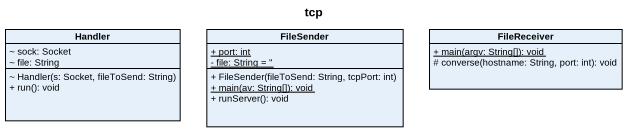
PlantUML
@startuml
title tcp
hide circle
hide empty members
skinparam classAttributeIconSize 0
class Handler {
  ~ sock: Socket
  ~ file: String
  ~ Handler(s: Socket, fileToSend: String)
  + run(): void
}
class FileSender {
  {static} + port: int
  {static} - file: String = ''
  + FileSender(fileToSend: String, tcpPort: int)
  {static} + main(av: String[]): void
  + runServer(): void
}
class FileReceiver {
  {static} + main(argv: String[]): void
  # converse(hostname: String, port: int): void
}
@enduml
